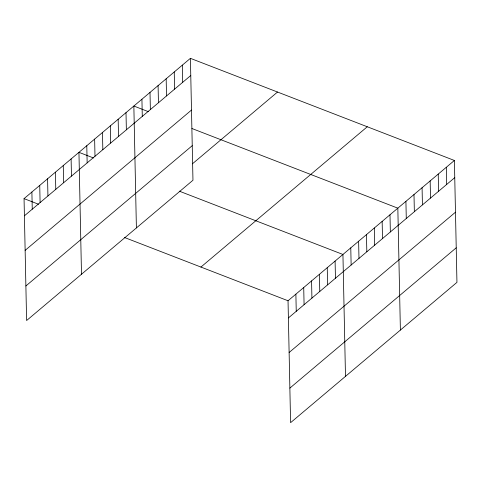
<?xml version="1.0" encoding="UTF-8"?>
<svg xmlns="http://www.w3.org/2000/svg" width="481" height="481" viewBox="0 0 481 481"><rect width="100%" height="100%" fill="white"/><g stroke="black" fill="none" stroke-linecap="round" stroke-linejoin="round"><path stroke-width="0.72" d="M190.41 58.333L192.965 180.237L26.605 320.532L24.05 198.635L190.41 58.333L454.395 160.468L456.95 282.365L290.59 422.667L288.035 300.763L454.395 160.468M24.411 215.801L190.771 75.499M25.132 250.36L191.492 110.059M25.878 285.973L192.238 145.671M192.394 163.835L277.525 92.033M200.92 267.063L367.28 126.762M288.396 317.929L454.755 177.633M289.123 352.495L455.483 212.193M289.869 388.107L456.228 247.805M148.364 111.652L133.85 106.036L136.4 227.94M191.925 128.505L397.835 208.165L400.39 330.068M93.47 157.948L78.95 152.333L81.499 274.236M179.263 191.143L342.935 254.467L345.49 376.37M24.05 198.635L38.57 204.251M124.363 237.44L288.035 300.763M446.314 167.28L446.675 184.445M438.233 174.092L438.594 191.258M430.158 180.91L430.513 198.076M422.077 187.722L422.432 204.888M413.997 194.54L414.357 211.706M405.916 201.353L406.277 218.518M389.989 214.779L390.35 231.95M382.148 221.398L382.509 238.564M374.308 228.012L374.663 245.178M366.462 234.626L366.823 251.791M358.622 241.24L358.982 258.405M350.781 247.853L351.136 265.019M335.095 261.081L335.455 278.246M327.248 267.695L327.609 284.86M319.408 274.308L319.769 291.474M311.568 280.922L311.922 298.088M303.721 287.536L304.082 304.701M295.881 294.15L296.242 311.315M182.329 65.145L182.69 82.311M174.248 71.964L174.609 89.129M166.167 78.776L166.528 95.941M158.087 85.588L158.447 102.76M150.006 92.406L150.367 109.572M141.925 99.218L142.286 116.384M126.004 112.65L126.365 129.816M118.164 119.264L118.524 136.43M110.317 125.878L110.678 143.043M102.477 132.491L102.838 149.657M94.637 139.105L94.991 156.271M86.79 145.719L87.151 162.885M71.104 158.946L71.465 176.112M63.264 165.56L63.624 182.726M55.423 172.174L55.778 189.34M47.577 178.788L47.938 195.953M39.737 185.401L40.097 202.567M31.89 192.015L32.251 209.187"/></g></svg>
